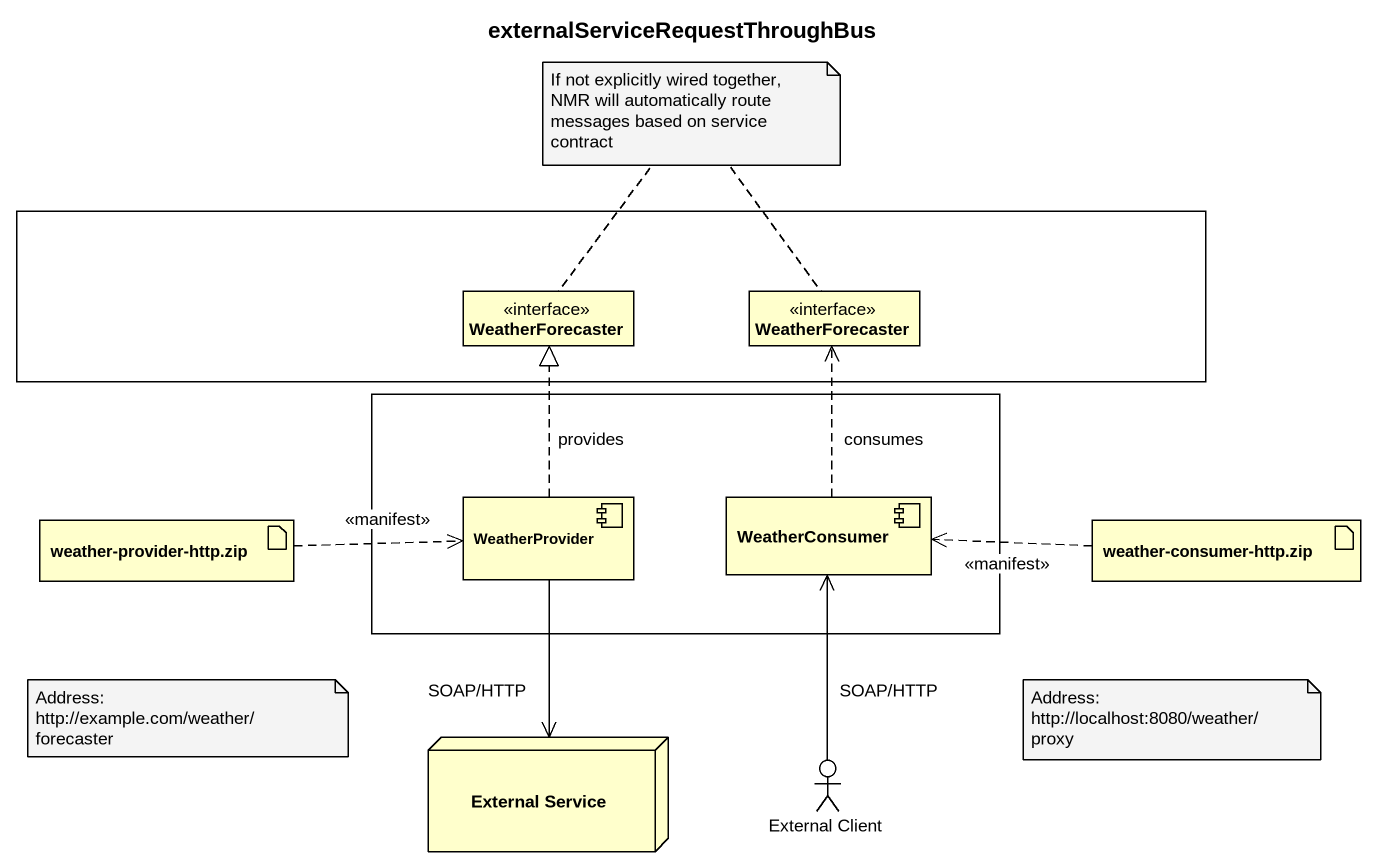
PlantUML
@startuml
title externalServiceRequestThroughBus
allowmixing
hide circle
hide empty members
rectangle " " as rectangle1 {
  interface WeatherForecaster
  interface "WeatherForecaster" as WeatherForecaster_2
}
rectangle " " as rectangle2 {
  component WeatherProvider
  component WeatherConsumer
}
artifact "weather-provider-http.zip" as weather_provider_http_zip
artifact "weather-consumer-http.zip" as weather_consumer_http_zip
node "External Service" as External_Service
actor "External Client" as External_Client
weather_provider_http_zip .right.> WeatherProvider : <<manifest>>
WeatherProvider .up.|> WeatherForecaster : provides
WeatherProvider --> External_Service : SOAP/HTTP
WeatherConsumer .up.> WeatherForecaster_2 : consumes
weather_consumer_http_zip .left.> WeatherConsumer : <<manifest>>
External_Client -up-> WeatherConsumer : SOAP/HTTP
note as N1
  If not explicitly wired together, NMR will automatically route messages based on service contract
end note
N1 .. WeatherForecaster
N1 .. WeatherForecaster_2
note as N2
  Address:
  http://example.com/weather/forecaster
end note
note as N3
  Address:
  http://localhost:8080/weather/proxy
end note
@enduml
